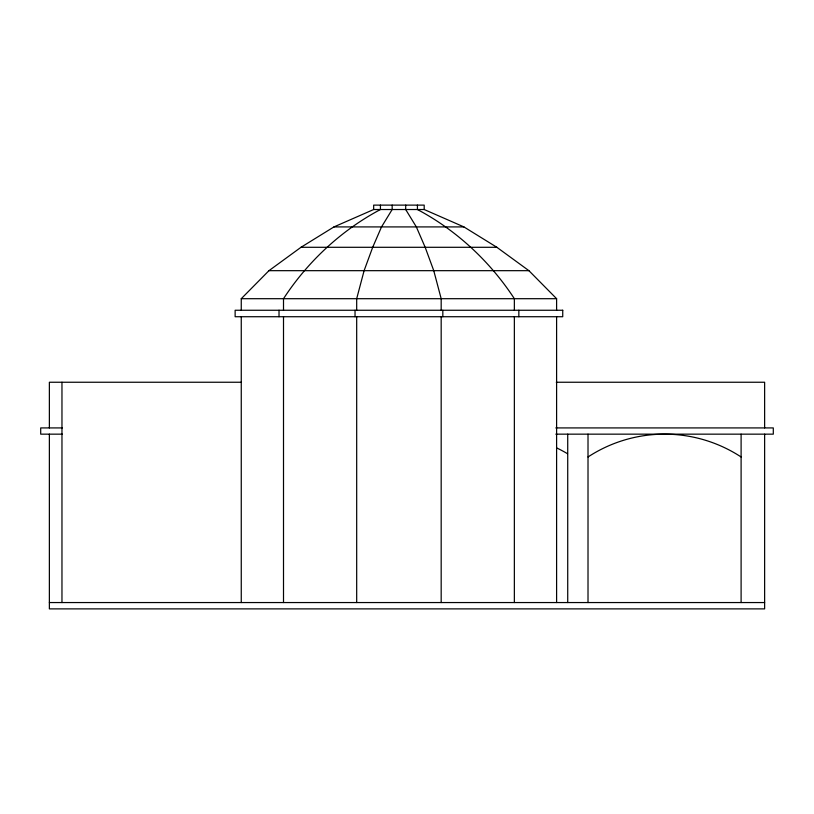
<?xml version="1.0" encoding="UTF-8"?>
<svg xmlns="http://www.w3.org/2000/svg" width="814" height="814" viewBox="0 0 814 814"><rect width="100%" height="100%" fill="white"/><g stroke="black" fill="none" stroke-linecap="round" stroke-linejoin="round"><path stroke-width="1.22" d="M241.259 310.256L241.259 298.697L268.946 270.675L300.997 247.293L333.954 226.913L373.667 209.524L424.196 209.524L463.909 226.913L496.866 247.293L528.917 270.675L556.603 298.697L556.603 310.256M333.954 226.913L463.909 226.913M300.997 247.293L496.866 247.293M268.946 270.675L528.917 270.675M241.259 298.697L556.603 298.697M241.259 382.244L49.369 382.244L49.369 427.92M556.277 382.244L764.631 382.244L764.631 427.92M62.322 427.92L40.7 427.92L40.7 434.157L62.322 434.157M555.809 427.92L773.3 427.92L773.3 434.157L555.809 434.157M49.369 602.553L764.631 602.553M764.631 434.157L764.631 608.882L49.369 608.882L49.369 434.157M741.106 434.157L741.106 602.553M588.013 434.157L588.013 602.553M567.724 434.157L567.724 602.553M556.603 316.727L556.603 602.553M518.844 310.256L518.844 316.727M514.356 310.256L514.356 298.697C490.13 261.559 456.634 230.342 417.429 209.524L417.429 205.118M514.356 316.727L514.356 602.553M442.826 310.256L442.826 316.727M441.178 310.256L441.178 298.697L433.76 270.675L425.173 247.293L416.341 226.913L405.698 209.524L405.698 205.118M441.178 316.727L441.178 602.553M424.196 209.524L424.196 205.118L373.667 205.118L373.667 209.524M392.165 205.118L392.165 209.524L381.522 226.913L372.69 247.293L364.102 270.675L356.685 298.697L356.685 310.256M380.433 205.118L380.433 209.524C341.229 230.342 307.733 261.559 283.506 298.697L283.506 310.256M356.685 316.727L356.685 602.553M355.036 310.256L355.036 316.727M283.506 316.727L283.506 602.553M279.019 310.256L279.019 316.727M241.259 316.727L241.259 602.553M61.966 382.244L61.966 602.553M588.013 456.969A139.784 139.784 0 0 1 741.106 456.969M556.715 447.934A139.784 139.784 0 0 1 567.531 453.724M562.739 310.256L235.134 310.256L235.134 316.727L562.739 316.727L562.739 310.256"/></g></svg>
